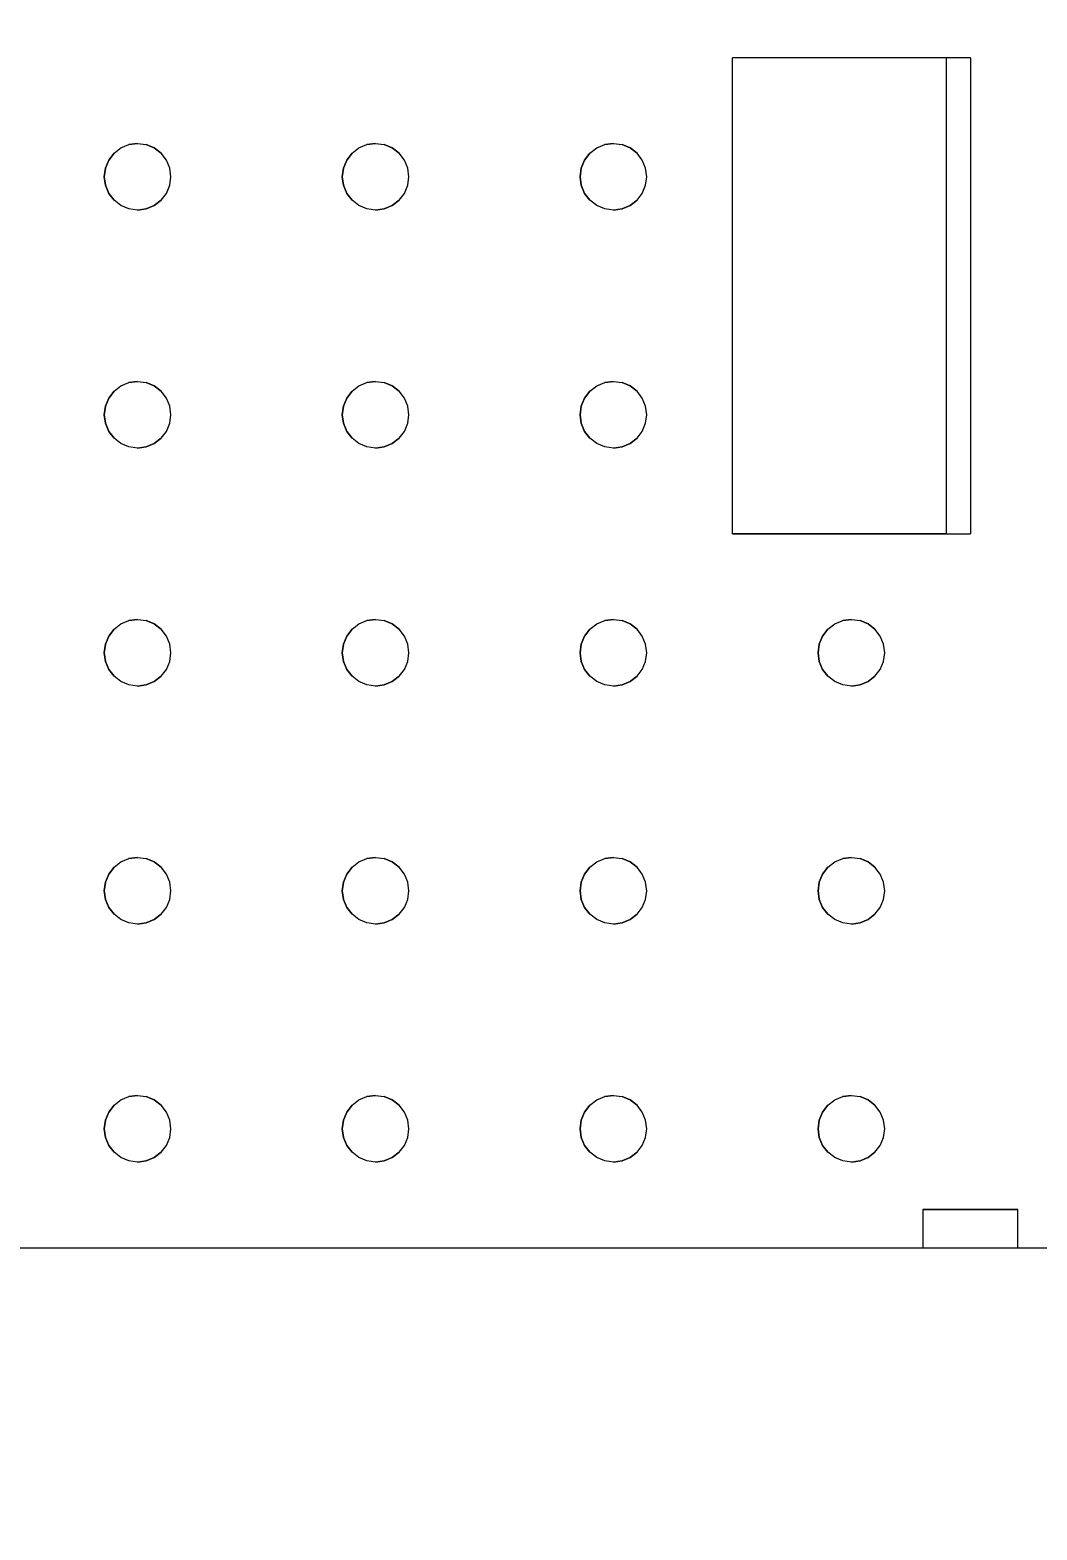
# Model space of a CAD drawing. Header units: inches. Extents: x -827 to 154, y -802 to 207.
# Drawn here: x 91.46 to 108.13, y -133.17 to -108.36 of the extents above; entities that cross this region are included whole.
import ezdxf

# ---------------------------------------------------------------- set-up
doc = ezdxf.new("R2010")
doc.units = ezdxf.units.IN
doc.header["$MEASUREMENT"] = 0
for name, color, linetype, lineweight in [('A-ANNO-DIMS', 211, 'Continuous', 9), ('A-ANNO-DIMS-48', 211, 'Continuous', 9), ('Layer0', 7, 'Continuous', 9), ('welding_bench_skp', 8, 'Continuous', 9)]:
    doc.layers.add(name, color=color, linetype=linetype, lineweight=lineweight)
doc.styles.add('Arial', font='arial.ttf', dxfattribs={"height": 4.5})
doc.dimstyles.new('Linear_-_3_32__Arial', dxfattribs={"dimscale": 12, "dimtxt": 4.591167, "dimasz": 0.5, "dimexe": 0.375, "dimexo": 0.25, "dimgap": 0.25, "dimtad": 1, "dimdec": 5, "dimrnd": 0.03125, "dimzin": 1, "dimdsep": 46, "dimlunit": 4, "dimtxsty": 'Arial', "dimblk1": 'OBLIQUE', "dimblk2": 'OBLIQUE', "dimsah": 1, "dimcen": 0.09, "dimdle": 0.375, "dimazin": 0, "dimtfac": 1, "dimtdec": 4, "dimtix": 1, "dimtmove": 0, "dimatfit": 3, "dimfxl": 1, "dimtvp": 1, "dimtfill": 1, "dimfrac": 2, "dimtolj": 1, "dimtzin": 0, "dimarcsym": 2})

# ---------------------------------------------------------------- blocks, each defined once
blk = doc.blocks.new('welding_bench_skp_9-403464-Level 1')
at = {"layer": 'Layer0'}
for p, q in [((0, 0.394), (0, 3.937)), ((0, 3.937), (7.874, 3.937)), ((0, 3.937), (0, 0.394)), ((0, 3.937), (7.874, 3.937)), ((7.874, 0.394), (7.874, 3.937)), ((7.874, 0.394), (7.874, 3.937)), ((0, 0.394), (0, 0)), ((0, 0.394), (0, 0)), ((0, 0.394), (7.874, 0.394)), ((0, 0.394), (7.874, 0.394)), ((7.874, 0), (7.874, 0.394)), ((7.874, 0), (7.874, 0.394)), ((7.874, 0), (0, 0)), ((7.874, 0), (0, 0))]:
    blk.add_line(p, q, dxfattribs=at)
blk = doc.blocks.new('welding_bench_skp_5-403460-Level 1')
at = {"layer": 'Layer0'}
for p, q in [((0, 28.74), (0, 4.724)), ((0, 28.74), (0, 4.724)), ((1.693, 18.194), (1.579, 18.106)), ((1.579, 18.106), (1.693, 18.194)), ((1.826, 18.249), (1.693, 18.194)), ((1.693, 18.194), (1.826, 18.249)), ((1.969, 18.268), (1.826, 18.249)), ((1.826, 18.249), (1.969, 18.268)), ((2.111, 18.249), (1.969, 18.268)), ((1.969, 18.268), (2.111, 18.249)), ((2.244, 18.194), (2.111, 18.249)), ((2.111, 18.249), (2.244, 18.194)), ((2.358, 18.106), (2.244, 18.194)), ((2.244, 18.194), (2.358, 18.106)), ((5.63, 18.194), (5.516, 18.106)), ((5.516, 18.106), (5.63, 18.194)), ((5.763, 18.249), (5.63, 18.194)), ((5.63, 18.194), (5.763, 18.249)), ((5.906, 18.268), (5.763, 18.249)), ((5.763, 18.249), (5.906, 18.268)), ((6.048, 18.249), (5.906, 18.268)), ((5.906, 18.268), (6.048, 18.249)), ((6.181, 18.194), (6.048, 18.249)), ((6.048, 18.249), (6.181, 18.194)), ((6.295, 18.106), (6.181, 18.194)), ((6.181, 18.194), (6.295, 18.106)), ((9.567, 18.194), (9.453, 18.106)), ((9.453, 18.106), (9.567, 18.194)), ((9.7, 18.249), (9.567, 18.194)), ((9.567, 18.194), (9.7, 18.249)), ((9.843, 18.268), (9.7, 18.249)), ((9.7, 18.249), (9.843, 18.268)), ((9.985, 18.249), (9.843, 18.268)), ((9.843, 18.268), (9.985, 18.249)), ((10.118, 18.194), (9.985, 18.249)), ((9.985, 18.249), (10.118, 18.194)), ((10.232, 18.106), (10.118, 18.194)), ((10.118, 18.194), (10.232, 18.106)), ((13.504, 18.194), (13.39, 18.106)), ((13.39, 18.106), (13.504, 18.194)), ((13.637, 18.249), (13.504, 18.194)), ((13.504, 18.194), (13.637, 18.249)), ((13.78, 18.268), (13.637, 18.249)), ((13.637, 18.249), (13.78, 18.268)), ((13.922, 18.249), (13.78, 18.268)), ((13.78, 18.268), (13.922, 18.249)), ((14.055, 18.194), (13.922, 18.249)), ((13.922, 18.249), (14.055, 18.194)), ((14.169, 18.106), (14.055, 18.194)), ((14.055, 18.194), (14.169, 18.106)), ((17.441, 18.194), (17.327, 18.106)), ((17.327, 18.106), (17.441, 18.194)), ((17.574, 18.249), (17.441, 18.194)), ((17.441, 18.194), (17.574, 18.249)), ((17.717, 18.268), (17.574, 18.249)), ((17.574, 18.249), (17.717, 18.268)), ((17.859, 18.249), (17.717, 18.268)), ((17.717, 18.268), (17.859, 18.249)), ((17.992, 18.194), (17.859, 18.249)), ((17.859, 18.249), (17.992, 18.194)), ((18.106, 18.106), (17.992, 18.194)), ((17.992, 18.194), (18.106, 18.106)), ((1.436, 17.859), (1.491, 17.992)), ((1.436, 17.859), (1.491, 17.992)), ((1.491, 17.992), (1.579, 18.106)), ((1.491, 17.992), (1.579, 18.106)), ((2.358, 18.106), (2.446, 17.992)), ((2.358, 18.106), (2.446, 17.992)), ((2.446, 17.992), (2.501, 17.859)), ((2.446, 17.992), (2.501, 17.859)), ((5.373, 17.859), (5.428, 17.992)), ((5.373, 17.859), (5.428, 17.992)), ((5.428, 17.992), (5.516, 18.106)), ((5.428, 17.992), (5.516, 18.106)), ((6.295, 18.106), (6.383, 17.992)), ((6.295, 18.106), (6.383, 17.992)), ((6.383, 17.992), (6.438, 17.859)), ((6.383, 17.992), (6.438, 17.859)), ((9.31, 17.859), (9.365, 17.992)), ((9.31, 17.859), (9.365, 17.992)), ((9.365, 17.992), (9.453, 18.106)), ((9.365, 17.992), (9.453, 18.106)), ((10.232, 18.106), (10.32, 17.992)), ((10.232, 18.106), (10.32, 17.992)), ((10.32, 17.992), (10.375, 17.859)), ((10.32, 17.992), (10.375, 17.859)), ((13.247, 17.859), (13.302, 17.992)), ((13.247, 17.859), (13.302, 17.992)), ((13.302, 17.992), (13.39, 18.106)), ((13.302, 17.992), (13.39, 18.106)), ((14.169, 18.106), (14.257, 17.992)), ((14.169, 18.106), (14.257, 17.992)), ((14.257, 17.992), (14.312, 17.859)), ((14.257, 17.992), (14.312, 17.859)), ((17.184, 17.859), (17.239, 17.992)), ((17.184, 17.859), (17.239, 17.992)), ((17.239, 17.992), (17.327, 18.106)), ((17.239, 17.992), (17.327, 18.106)), ((18.106, 18.106), (18.194, 17.992)), ((18.106, 18.106), (18.194, 17.992)), ((18.194, 17.992), (18.249, 17.859)), ((18.194, 17.992), (18.249, 17.859)), ((1.417, 17.717), (1.436, 17.859)), ((1.417, 17.717), (1.436, 17.859)), ((1.436, 17.574), (1.417, 17.717)), ((1.417, 17.717), (1.436, 17.574)), ((2.501, 17.859), (2.52, 17.717)), ((2.52, 17.717), (2.501, 17.859)), ((2.52, 17.717), (2.501, 17.574)), ((2.52, 17.717), (2.501, 17.574)), ((5.354, 17.717), (5.373, 17.859)), ((5.354, 17.717), (5.373, 17.859)), ((5.373, 17.574), (5.354, 17.717)), ((5.354, 17.717), (5.373, 17.574)), ((6.438, 17.859), (6.457, 17.717)), ((6.457, 17.717), (6.438, 17.859)), ((6.457, 17.717), (6.438, 17.574)), ((6.457, 17.717), (6.438, 17.574)), ((9.291, 17.717), (9.31, 17.859)), ((9.291, 17.717), (9.31, 17.859)), ((9.31, 17.574), (9.291, 17.717)), ((9.291, 17.717), (9.31, 17.574)), ((10.375, 17.859), (10.394, 17.717)), ((10.394, 17.717), (10.375, 17.859)), ((10.394, 17.717), (10.375, 17.574)), ((10.394, 17.717), (10.375, 17.574)), ((13.228, 17.717), (13.247, 17.859)), ((13.228, 17.717), (13.247, 17.859)), ((13.247, 17.574), (13.228, 17.717)), ((13.228, 17.717), (13.247, 17.574)), ((14.312, 17.859), (14.331, 17.717)), ((14.331, 17.717), (14.312, 17.859)), ((14.331, 17.717), (14.312, 17.574)), ((14.331, 17.717), (14.312, 17.574)), ((17.165, 17.717), (17.184, 17.859)), ((17.165, 17.717), (17.184, 17.859)), ((17.184, 17.574), (17.165, 17.717)), ((17.165, 17.717), (17.184, 17.574)), ((18.249, 17.859), (18.268, 17.717)), ((18.268, 17.717), (18.249, 17.859)), ((18.268, 17.717), (18.249, 17.574)), ((18.268, 17.717), (18.249, 17.574)), ((1.491, 17.441), (1.436, 17.574)), ((1.436, 17.574), (1.491, 17.441)), ((1.579, 17.327), (1.491, 17.441)), ((1.491, 17.441), (1.579, 17.327)), ((2.446, 17.441), (2.358, 17.327)), ((2.358, 17.327), (2.446, 17.441)), ((2.501, 17.574), (2.446, 17.441)), ((2.446, 17.441), (2.501, 17.574)), ((5.428, 17.441), (5.373, 17.574)), ((5.373, 17.574), (5.428, 17.441)), ((5.516, 17.327), (5.428, 17.441)), ((5.428, 17.441), (5.516, 17.327)), ((6.383, 17.441), (6.295, 17.327)), ((6.295, 17.327), (6.383, 17.441)), ((6.438, 17.574), (6.383, 17.441)), ((6.383, 17.441), (6.438, 17.574)), ((9.365, 17.441), (9.31, 17.574)), ((9.31, 17.574), (9.365, 17.441)), ((9.453, 17.327), (9.365, 17.441)), ((9.365, 17.441), (9.453, 17.327)), ((10.32, 17.441), (10.232, 17.327)), ((10.232, 17.327), (10.32, 17.441)), ((10.375, 17.574), (10.32, 17.441)), ((10.32, 17.441), (10.375, 17.574)), ((13.302, 17.441), (13.247, 17.574)), ((13.247, 17.574), (13.302, 17.441)), ((13.39, 17.327), (13.302, 17.441)), ((13.302, 17.441), (13.39, 17.327)), ((14.257, 17.441), (14.169, 17.327)), ((14.169, 17.327), (14.257, 17.441)), ((14.312, 17.574), (14.257, 17.441)), ((14.257, 17.441), (14.312, 17.574)), ((17.239, 17.441), (17.184, 17.574)), ((17.184, 17.574), (17.239, 17.441)), ((17.327, 17.327), (17.239, 17.441)), ((17.239, 17.441), (17.327, 17.327)), ((18.194, 17.441), (18.106, 17.327)), ((18.106, 17.327), (18.194, 17.441)), ((18.249, 17.574), (18.194, 17.441)), ((18.194, 17.441), (18.249, 17.574)), ((1.579, 17.327), (1.693, 17.239)), ((1.579, 17.327), (1.693, 17.239)), ((1.693, 17.239), (1.826, 17.184)), ((1.693, 17.239), (1.826, 17.184)), ((1.826, 17.184), (1.969, 17.165)), ((1.826, 17.184), (1.969, 17.165)), ((1.969, 17.165), (2.111, 17.184)), ((1.969, 17.165), (2.111, 17.184)), ((2.111, 17.184), (2.244, 17.239)), ((2.111, 17.184), (2.244, 17.239)), ((2.244, 17.239), (2.358, 17.327)), ((2.244, 17.239), (2.358, 17.327)), ((5.516, 17.327), (5.63, 17.239)), ((5.516, 17.327), (5.63, 17.239)), ((5.63, 17.239), (5.763, 17.184)), ((5.63, 17.239), (5.763, 17.184)), ((5.763, 17.184), (5.906, 17.165)), ((5.763, 17.184), (5.906, 17.165)), ((5.906, 17.165), (6.048, 17.184)), ((5.906, 17.165), (6.048, 17.184)), ((6.048, 17.184), (6.181, 17.239)), ((6.048, 17.184), (6.181, 17.239)), ((6.181, 17.239), (6.295, 17.327)), ((6.181, 17.239), (6.295, 17.327)), ((9.453, 17.327), (9.567, 17.239)), ((9.453, 17.327), (9.567, 17.239)), ((9.567, 17.239), (9.7, 17.184)), ((9.567, 17.239), (9.7, 17.184)), ((9.7, 17.184), (9.843, 17.165)), ((9.7, 17.184), (9.843, 17.165)), ((9.843, 17.165), (9.985, 17.184)), ((9.843, 17.165), (9.985, 17.184)), ((9.985, 17.184), (10.118, 17.239)), ((9.985, 17.184), (10.118, 17.239)), ((10.118, 17.239), (10.232, 17.327)), ((10.118, 17.239), (10.232, 17.327)), ((13.39, 17.327), (13.504, 17.239)), ((13.39, 17.327), (13.504, 17.239)), ((13.504, 17.239), (13.637, 17.184)), ((13.504, 17.239), (13.637, 17.184)), ((13.637, 17.184), (13.78, 17.165)), ((13.637, 17.184), (13.78, 17.165)), ((13.78, 17.165), (13.922, 17.184)), ((13.78, 17.165), (13.922, 17.184)), ((13.922, 17.184), (14.055, 17.239)), ((13.922, 17.184), (14.055, 17.239)), ((14.055, 17.239), (14.169, 17.327)), ((14.055, 17.239), (14.169, 17.327)), ((17.327, 17.327), (17.441, 17.239)), ((17.327, 17.327), (17.441, 17.239)), ((17.441, 17.239), (17.574, 17.184)), ((17.441, 17.239), (17.574, 17.184)), ((17.574, 17.184), (17.717, 17.165)), ((17.574, 17.184), (17.717, 17.165)), ((17.717, 17.165), (17.859, 17.184)), ((17.717, 17.165), (17.859, 17.184)), ((17.859, 17.184), (17.992, 17.239)), ((17.859, 17.184), (17.992, 17.239)), ((17.992, 17.239), (18.106, 17.327)), ((17.992, 17.239), (18.106, 17.327)), ((1.491, 14.055), (1.579, 14.169)), ((1.491, 14.055), (1.579, 14.169)), ((1.693, 14.257), (1.579, 14.169)), ((1.579, 14.169), (1.693, 14.257)), ((1.826, 14.312), (1.693, 14.257)), ((1.693, 14.257), (1.826, 14.312)), ((1.969, 14.331), (1.826, 14.312)), ((1.826, 14.312), (1.969, 14.331)), ((2.111, 14.312), (1.969, 14.331)), ((1.969, 14.331), (2.111, 14.312)), ((2.244, 14.257), (2.111, 14.312)), ((2.111, 14.312), (2.244, 14.257)), ((2.358, 14.169), (2.244, 14.257)), ((2.244, 14.257), (2.358, 14.169)), ((2.358, 14.169), (2.446, 14.055)), ((2.358, 14.169), (2.446, 14.055)), ((5.428, 14.055), (5.516, 14.169)), ((5.428, 14.055), (5.516, 14.169)), ((5.63, 14.257), (5.516, 14.169)), ((5.516, 14.169), (5.63, 14.257)), ((5.763, 14.312), (5.63, 14.257)), ((5.63, 14.257), (5.763, 14.312)), ((5.906, 14.331), (5.763, 14.312)), ((5.763, 14.312), (5.906, 14.331)), ((6.048, 14.312), (5.906, 14.331)), ((5.906, 14.331), (6.048, 14.312)), ((6.181, 14.257), (6.048, 14.312)), ((6.048, 14.312), (6.181, 14.257)), ((6.295, 14.169), (6.181, 14.257)), ((6.181, 14.257), (6.295, 14.169)), ((6.295, 14.169), (6.383, 14.055)), ((6.295, 14.169), (6.383, 14.055)), ((9.365, 14.055), (9.453, 14.169)), ((9.365, 14.055), (9.453, 14.169)), ((9.567, 14.257), (9.453, 14.169)), ((9.453, 14.169), (9.567, 14.257)), ((9.7, 14.312), (9.567, 14.257)), ((9.567, 14.257), (9.7, 14.312)), ((9.843, 14.331), (9.7, 14.312)), ((9.7, 14.312), (9.843, 14.331)), ((9.985, 14.312), (9.843, 14.331)), ((9.843, 14.331), (9.985, 14.312)), ((10.118, 14.257), (9.985, 14.312)), ((9.985, 14.312), (10.118, 14.257)), ((10.232, 14.169), (10.118, 14.257)), ((10.118, 14.257), (10.232, 14.169)), ((10.232, 14.169), (10.32, 14.055)), ((10.232, 14.169), (10.32, 14.055)), ((13.302, 14.055), (13.39, 14.169)), ((13.302, 14.055), (13.39, 14.169)), ((13.504, 14.257), (13.39, 14.169)), ((13.39, 14.169), (13.504, 14.257)), ((13.637, 14.312), (13.504, 14.257)), ((13.504, 14.257), (13.637, 14.312)), ((13.78, 14.331), (13.637, 14.312)), ((13.637, 14.312), (13.78, 14.331)), ((13.922, 14.312), (13.78, 14.331)), ((13.78, 14.331), (13.922, 14.312)), ((14.055, 14.257), (13.922, 14.312)), ((13.922, 14.312), (14.055, 14.257)), ((14.169, 14.169), (14.055, 14.257)), ((14.055, 14.257), (14.169, 14.169)), ((14.169, 14.169), (14.257, 14.055)), ((14.169, 14.169), (14.257, 14.055)), ((17.239, 14.055), (17.327, 14.169)), ((17.239, 14.055), (17.327, 14.169)), ((17.441, 14.257), (17.327, 14.169)), ((17.327, 14.169), (17.441, 14.257)), ((17.574, 14.312), (17.441, 14.257)), ((17.441, 14.257), (17.574, 14.312)), ((17.717, 14.331), (17.574, 14.312)), ((17.574, 14.312), (17.717, 14.331)), ((17.859, 14.312), (17.717, 14.331)), ((17.717, 14.331), (17.859, 14.312)), ((17.992, 14.257), (17.859, 14.312)), ((17.859, 14.312), (17.992, 14.257)), ((18.106, 14.169), (17.992, 14.257)), ((17.992, 14.257), (18.106, 14.169)), ((18.106, 14.169), (18.194, 14.055)), ((18.106, 14.169), (18.194, 14.055)), ((1.417, 13.78), (1.436, 13.922)), ((1.417, 13.78), (1.436, 13.922)), ((1.436, 13.922), (1.491, 14.055)), ((1.436, 13.922), (1.491, 14.055)), ((2.446, 14.055), (2.501, 13.922)), ((2.446, 14.055), (2.501, 13.922)), ((2.501, 13.922), (2.52, 13.78)), ((2.52, 13.78), (2.501, 13.922)), ((5.354, 13.78), (5.373, 13.922)), ((5.354, 13.78), (5.373, 13.922)), ((5.373, 13.922), (5.428, 14.055)), ((5.373, 13.922), (5.428, 14.055)), ((6.383, 14.055), (6.438, 13.922)), ((6.383, 14.055), (6.438, 13.922)), ((6.438, 13.922), (6.457, 13.78)), ((6.457, 13.78), (6.438, 13.922)), ((9.291, 13.78), (9.31, 13.922)), ((9.291, 13.78), (9.31, 13.922)), ((9.31, 13.922), (9.365, 14.055)), ((9.31, 13.922), (9.365, 14.055)), ((10.32, 14.055), (10.375, 13.922)), ((10.32, 14.055), (10.375, 13.922)), ((10.375, 13.922), (10.394, 13.78)), ((10.394, 13.78), (10.375, 13.922)), ((13.228, 13.78), (13.247, 13.922)), ((13.228, 13.78), (13.247, 13.922)), ((13.247, 13.922), (13.302, 14.055)), ((13.247, 13.922), (13.302, 14.055)), ((14.257, 14.055), (14.312, 13.922)), ((14.257, 14.055), (14.312, 13.922)), ((14.312, 13.922), (14.331, 13.78)), ((14.331, 13.78), (14.312, 13.922)), ((17.165, 13.78), (17.184, 13.922)), ((17.165, 13.78), (17.184, 13.922)), ((17.184, 13.922), (17.239, 14.055)), ((17.184, 13.922), (17.239, 14.055)), ((18.194, 14.055), (18.249, 13.922)), ((18.194, 14.055), (18.249, 13.922)), ((18.249, 13.922), (18.268, 13.78)), ((18.268, 13.78), (18.249, 13.922)), ((1.436, 13.637), (1.417, 13.78)), ((1.417, 13.78), (1.436, 13.637)), ((2.52, 13.78), (2.501, 13.637)), ((2.52, 13.78), (2.501, 13.637)), ((5.373, 13.637), (5.354, 13.78)), ((5.354, 13.78), (5.373, 13.637)), ((6.457, 13.78), (6.438, 13.637)), ((6.457, 13.78), (6.438, 13.637)), ((9.31, 13.637), (9.291, 13.78)), ((9.291, 13.78), (9.31, 13.637)), ((10.394, 13.78), (10.375, 13.637)), ((10.394, 13.78), (10.375, 13.637)), ((13.247, 13.637), (13.228, 13.78)), ((13.228, 13.78), (13.247, 13.637)), ((14.331, 13.78), (14.312, 13.637)), ((14.331, 13.78), (14.312, 13.637)), ((17.184, 13.637), (17.165, 13.78)), ((17.165, 13.78), (17.184, 13.637)), ((18.268, 13.78), (18.249, 13.637)), ((18.268, 13.78), (18.249, 13.637)), ((1.491, 13.504), (1.436, 13.637)), ((1.436, 13.637), (1.491, 13.504)), ((1.579, 13.39), (1.491, 13.504)), ((1.491, 13.504), (1.579, 13.39)), ((2.446, 13.504), (2.358, 13.39)), ((2.358, 13.39), (2.446, 13.504)), ((2.501, 13.637), (2.446, 13.504)), ((2.446, 13.504), (2.501, 13.637)), ((5.428, 13.504), (5.373, 13.637)), ((5.373, 13.637), (5.428, 13.504)), ((5.516, 13.39), (5.428, 13.504)), ((5.428, 13.504), (5.516, 13.39)), ((6.383, 13.504), (6.295, 13.39)), ((6.295, 13.39), (6.383, 13.504)), ((6.438, 13.637), (6.383, 13.504)), ((6.383, 13.504), (6.438, 13.637)), ((9.365, 13.504), (9.31, 13.637)), ((9.31, 13.637), (9.365, 13.504)), ((9.453, 13.39), (9.365, 13.504)), ((9.365, 13.504), (9.453, 13.39)), ((10.32, 13.504), (10.232, 13.39)), ((10.232, 13.39), (10.32, 13.504)), ((10.375, 13.637), (10.32, 13.504)), ((10.32, 13.504), (10.375, 13.637)), ((13.302, 13.504), (13.247, 13.637)), ((13.247, 13.637), (13.302, 13.504)), ((13.39, 13.39), (13.302, 13.504)), ((13.302, 13.504), (13.39, 13.39)), ((14.257, 13.504), (14.169, 13.39)), ((14.169, 13.39), (14.257, 13.504)), ((14.312, 13.637), (14.257, 13.504)), ((14.257, 13.504), (14.312, 13.637)), ((17.239, 13.504), (17.184, 13.637)), ((17.184, 13.637), (17.239, 13.504)), ((17.327, 13.39), (17.239, 13.504)), ((17.239, 13.504), (17.327, 13.39)), ((18.194, 13.504), (18.106, 13.39)), ((18.106, 13.39), (18.194, 13.504)), ((18.249, 13.637), (18.194, 13.504)), ((18.194, 13.504), (18.249, 13.637)), ((1.579, 13.39), (1.693, 13.302)), ((1.579, 13.39), (1.693, 13.302)), ((1.693, 13.302), (1.826, 13.247)), ((1.693, 13.302), (1.826, 13.247)), ((1.826, 13.247), (1.969, 13.228)), ((1.826, 13.247), (1.969, 13.228)), ((1.969, 13.228), (2.111, 13.247)), ((1.969, 13.228), (2.111, 13.247)), ((2.111, 13.247), (2.244, 13.302)), ((2.111, 13.247), (2.244, 13.302)), ((2.244, 13.302), (2.358, 13.39)), ((2.244, 13.302), (2.358, 13.39)), ((5.516, 13.39), (5.63, 13.302)), ((5.516, 13.39), (5.63, 13.302)), ((5.63, 13.302), (5.763, 13.247)), ((5.63, 13.302), (5.763, 13.247)), ((5.763, 13.247), (5.906, 13.228)), ((5.763, 13.247), (5.906, 13.228)), ((5.906, 13.228), (6.048, 13.247)), ((5.906, 13.228), (6.048, 13.247)), ((6.048, 13.247), (6.181, 13.302)), ((6.048, 13.247), (6.181, 13.302)), ((6.181, 13.302), (6.295, 13.39)), ((6.181, 13.302), (6.295, 13.39)), ((9.453, 13.39), (9.567, 13.302)), ((9.453, 13.39), (9.567, 13.302)), ((9.567, 13.302), (9.7, 13.247)), ((9.567, 13.302), (9.7, 13.247)), ((9.7, 13.247), (9.843, 13.228)), ((9.7, 13.247), (9.843, 13.228)), ((9.843, 13.228), (9.985, 13.247)), ((9.843, 13.228), (9.985, 13.247)), ((9.985, 13.247), (10.118, 13.302)), ((9.985, 13.247), (10.118, 13.302)), ((10.118, 13.302), (10.232, 13.39)), ((10.118, 13.302), (10.232, 13.39)), ((13.39, 13.39), (13.504, 13.302)), ((13.39, 13.39), (13.504, 13.302)), ((13.504, 13.302), (13.637, 13.247)), ((13.504, 13.302), (13.637, 13.247)), ((13.637, 13.247), (13.78, 13.228)), ((13.637, 13.247), (13.78, 13.228)), ((13.78, 13.228), (13.922, 13.247)), ((13.78, 13.228), (13.922, 13.247)), ((13.922, 13.247), (14.055, 13.302)), ((13.922, 13.247), (14.055, 13.302)), ((14.055, 13.302), (14.169, 13.39)), ((14.055, 13.302), (14.169, 13.39)), ((17.327, 13.39), (17.441, 13.302)), ((17.327, 13.39), (17.441, 13.302)), ((17.441, 13.302), (17.574, 13.247)), ((17.441, 13.302), (17.574, 13.247)), ((17.574, 13.247), (17.717, 13.228)), ((17.574, 13.247), (17.717, 13.228)), ((17.717, 13.228), (17.859, 13.247)), ((17.717, 13.228), (17.859, 13.247)), ((17.859, 13.247), (17.992, 13.302)), ((17.859, 13.247), (17.992, 13.302)), ((17.992, 13.302), (18.106, 13.39)), ((17.992, 13.302), (18.106, 13.39)), ((1.491, 10.118), (1.579, 10.232)), ((1.491, 10.118), (1.579, 10.232)), ((1.693, 10.32), (1.579, 10.232)), ((1.579, 10.232), (1.693, 10.32)), ((1.826, 10.375), (1.693, 10.32)), ((1.693, 10.32), (1.826, 10.375)), ((1.969, 10.394), (1.826, 10.375)), ((1.826, 10.375), (1.969, 10.394)), ((2.111, 10.375), (1.969, 10.394)), ((1.969, 10.394), (2.111, 10.375)), ((2.244, 10.32), (2.111, 10.375)), ((2.111, 10.375), (2.244, 10.32)), ((2.358, 10.232), (2.244, 10.32)), ((2.244, 10.32), (2.358, 10.232)), ((2.358, 10.232), (2.446, 10.118)), ((2.358, 10.232), (2.446, 10.118)), ((5.428, 10.118), (5.516, 10.232)), ((5.428, 10.118), (5.516, 10.232)), ((5.63, 10.32), (5.516, 10.232)), ((5.516, 10.232), (5.63, 10.32)), ((5.763, 10.375), (5.63, 10.32)), ((5.63, 10.32), (5.763, 10.375)), ((5.906, 10.394), (5.763, 10.375)), ((5.763, 10.375), (5.906, 10.394)), ((6.048, 10.375), (5.906, 10.394)), ((5.906, 10.394), (6.048, 10.375)), ((6.181, 10.32), (6.048, 10.375)), ((6.048, 10.375), (6.181, 10.32)), ((6.295, 10.232), (6.181, 10.32)), ((6.181, 10.32), (6.295, 10.232)), ((6.295, 10.232), (6.383, 10.118)), ((6.295, 10.232), (6.383, 10.118)), ((9.365, 10.118), (9.453, 10.232)), ((9.365, 10.118), (9.453, 10.232)), ((9.567, 10.32), (9.453, 10.232)), ((9.453, 10.232), (9.567, 10.32)), ((9.7, 10.375), (9.567, 10.32)), ((9.567, 10.32), (9.7, 10.375)), ((9.843, 10.394), (9.7, 10.375)), ((9.7, 10.375), (9.843, 10.394)), ((9.985, 10.375), (9.843, 10.394)), ((9.843, 10.394), (9.985, 10.375)), ((10.118, 10.32), (9.985, 10.375)), ((9.985, 10.375), (10.118, 10.32)), ((10.232, 10.232), (10.118, 10.32)), ((10.118, 10.32), (10.232, 10.232)), ((10.232, 10.232), (10.32, 10.118)), ((10.232, 10.232), (10.32, 10.118)), ((13.302, 10.118), (13.39, 10.232)), ((13.302, 10.118), (13.39, 10.232)), ((13.504, 10.32), (13.39, 10.232)), ((13.39, 10.232), (13.504, 10.32)), ((13.637, 10.375), (13.504, 10.32)), ((13.504, 10.32), (13.637, 10.375)), ((13.78, 10.394), (13.637, 10.375)), ((13.637, 10.375), (13.78, 10.394)), ((13.922, 10.375), (13.78, 10.394)), ((13.78, 10.394), (13.922, 10.375)), ((14.055, 10.32), (13.922, 10.375)), ((13.922, 10.375), (14.055, 10.32)), ((14.169, 10.232), (14.055, 10.32)), ((14.055, 10.32), (14.169, 10.232)), ((14.169, 10.232), (14.257, 10.118)), ((14.169, 10.232), (14.257, 10.118)), ((17.239, 10.118), (17.327, 10.232)), ((17.239, 10.118), (17.327, 10.232)), ((17.441, 10.32), (17.327, 10.232)), ((17.327, 10.232), (17.441, 10.32)), ((17.574, 10.375), (17.441, 10.32)), ((17.441, 10.32), (17.574, 10.375)), ((17.717, 10.394), (17.574, 10.375)), ((17.574, 10.375), (17.717, 10.394)), ((17.859, 10.375), (17.717, 10.394)), ((17.717, 10.394), (17.859, 10.375)), ((17.992, 10.32), (17.859, 10.375)), ((17.859, 10.375), (17.992, 10.32)), ((18.106, 10.232), (17.992, 10.32)), ((17.992, 10.32), (18.106, 10.232)), ((18.106, 10.232), (18.194, 10.118)), ((18.106, 10.232), (18.194, 10.118)), ((1.417, 9.843), (1.436, 9.985)), ((1.417, 9.843), (1.436, 9.985)), ((1.436, 9.985), (1.491, 10.118)), ((1.436, 9.985), (1.491, 10.118)), ((2.446, 10.118), (2.501, 9.985)), ((2.446, 10.118), (2.501, 9.985)), ((2.501, 9.985), (2.52, 9.843)), ((2.52, 9.843), (2.501, 9.985)), ((5.354, 9.843), (5.373, 9.985)), ((5.354, 9.843), (5.373, 9.985)), ((5.373, 9.985), (5.428, 10.118)), ((5.373, 9.985), (5.428, 10.118)), ((6.383, 10.118), (6.438, 9.985)), ((6.383, 10.118), (6.438, 9.985)), ((6.438, 9.985), (6.457, 9.843)), ((6.457, 9.843), (6.438, 9.985)), ((9.291, 9.843), (9.31, 9.985)), ((9.291, 9.843), (9.31, 9.985)), ((9.31, 9.985), (9.365, 10.118)), ((9.31, 9.985), (9.365, 10.118)), ((10.32, 10.118), (10.375, 9.985)), ((10.32, 10.118), (10.375, 9.985)), ((10.375, 9.985), (10.394, 9.843)), ((10.394, 9.843), (10.375, 9.985)), ((13.228, 9.843), (13.247, 9.985)), ((13.228, 9.843), (13.247, 9.985)), ((13.247, 9.985), (13.302, 10.118)), ((13.247, 9.985), (13.302, 10.118)), ((14.257, 10.118), (14.312, 9.985)), ((14.257, 10.118), (14.312, 9.985)), ((14.312, 9.985), (14.331, 9.843)), ((14.331, 9.843), (14.312, 9.985)), ((17.165, 9.843), (17.184, 9.985)), ((17.165, 9.843), (17.184, 9.985)), ((17.184, 9.985), (17.239, 10.118)), ((17.184, 9.985), (17.239, 10.118)), ((18.194, 10.118), (18.249, 9.985)), ((18.194, 10.118), (18.249, 9.985)), ((18.249, 9.985), (18.268, 9.843)), ((18.268, 9.843), (18.249, 9.985)), ((1.436, 9.7), (1.417, 9.843)), ((1.417, 9.843), (1.436, 9.7)), ((1.491, 9.567), (1.436, 9.7)), ((1.436, 9.7), (1.491, 9.567)), ((2.501, 9.7), (2.446, 9.567)), ((2.446, 9.567), (2.501, 9.7)), ((2.52, 9.843), (2.501, 9.7)), ((2.52, 9.843), (2.501, 9.7)), ((5.373, 9.7), (5.354, 9.843)), ((5.354, 9.843), (5.373, 9.7)), ((5.428, 9.567), (5.373, 9.7)), ((5.373, 9.7), (5.428, 9.567)), ((6.438, 9.7), (6.383, 9.567)), ((6.383, 9.567), (6.438, 9.7)), ((6.457, 9.843), (6.438, 9.7)), ((6.457, 9.843), (6.438, 9.7)), ((9.31, 9.7), (9.291, 9.843)), ((9.291, 9.843), (9.31, 9.7)), ((9.365, 9.567), (9.31, 9.7)), ((9.31, 9.7), (9.365, 9.567)), ((10.375, 9.7), (10.32, 9.567)), ((10.32, 9.567), (10.375, 9.7)), ((10.394, 9.843), (10.375, 9.7)), ((10.394, 9.843), (10.375, 9.7)), ((13.247, 9.7), (13.228, 9.843)), ((13.228, 9.843), (13.247, 9.7)), ((13.302, 9.567), (13.247, 9.7)), ((13.247, 9.7), (13.302, 9.567)), ((14.312, 9.7), (14.257, 9.567)), ((14.257, 9.567), (14.312, 9.7)), ((14.331, 9.843), (14.312, 9.7)), ((14.331, 9.843), (14.312, 9.7)), ((17.184, 9.7), (17.165, 9.843)), ((17.165, 9.843), (17.184, 9.7)), ((17.239, 9.567), (17.184, 9.7)), ((17.184, 9.7), (17.239, 9.567)), ((18.249, 9.7), (18.194, 9.567)), ((18.194, 9.567), (18.249, 9.7)), ((18.268, 9.843), (18.249, 9.7)), ((18.268, 9.843), (18.249, 9.7)), ((1.579, 9.453), (1.491, 9.567)), ((1.491, 9.567), (1.579, 9.453)), ((1.579, 9.453), (1.693, 9.365)), ((1.579, 9.453), (1.693, 9.365)), ((2.244, 9.365), (2.358, 9.453)), ((2.244, 9.365), (2.358, 9.453)), ((2.446, 9.567), (2.358, 9.453)), ((2.358, 9.453), (2.446, 9.567)), ((5.516, 9.453), (5.428, 9.567)), ((5.428, 9.567), (5.516, 9.453)), ((5.516, 9.453), (5.63, 9.365)), ((5.516, 9.453), (5.63, 9.365)), ((6.181, 9.365), (6.295, 9.453)), ((6.181, 9.365), (6.295, 9.453)), ((6.383, 9.567), (6.295, 9.453)), ((6.295, 9.453), (6.383, 9.567)), ((9.453, 9.453), (9.365, 9.567)), ((9.365, 9.567), (9.453, 9.453)), ((9.453, 9.453), (9.567, 9.365)), ((9.453, 9.453), (9.567, 9.365)), ((10.118, 9.365), (10.232, 9.453)), ((10.118, 9.365), (10.232, 9.453)), ((10.32, 9.567), (10.232, 9.453)), ((10.232, 9.453), (10.32, 9.567)), ((13.39, 9.453), (13.302, 9.567)), ((13.302, 9.567), (13.39, 9.453)), ((13.39, 9.453), (13.504, 9.365)), ((13.39, 9.453), (13.504, 9.365)), ((14.055, 9.365), (14.169, 9.453)), ((14.055, 9.365), (14.169, 9.453)), ((14.257, 9.567), (14.169, 9.453)), ((14.169, 9.453), (14.257, 9.567)), ((17.327, 9.453), (17.239, 9.567)), ((17.239, 9.567), (17.327, 9.453)), ((17.327, 9.453), (17.441, 9.365)), ((17.327, 9.453), (17.441, 9.365)), ((17.992, 9.365), (18.106, 9.453)), ((17.992, 9.365), (18.106, 9.453)), ((18.194, 9.567), (18.106, 9.453)), ((18.106, 9.453), (18.194, 9.567)), ((1.693, 9.365), (1.826, 9.31)), ((1.693, 9.365), (1.826, 9.31)), ((1.826, 9.31), (1.969, 9.291)), ((1.826, 9.31), (1.969, 9.291)), ((1.969, 9.291), (2.111, 9.31)), ((1.969, 9.291), (2.111, 9.31)), ((2.111, 9.31), (2.244, 9.365)), ((2.111, 9.31), (2.244, 9.365)), ((5.63, 9.365), (5.763, 9.31)), ((5.63, 9.365), (5.763, 9.31)), ((5.763, 9.31), (5.906, 9.291)), ((5.763, 9.31), (5.906, 9.291)), ((5.906, 9.291), (6.048, 9.31)), ((5.906, 9.291), (6.048, 9.31)), ((6.048, 9.31), (6.181, 9.365)), ((6.048, 9.31), (6.181, 9.365)), ((9.567, 9.365), (9.7, 9.31)), ((9.567, 9.365), (9.7, 9.31)), ((9.7, 9.31), (9.843, 9.291)), ((9.7, 9.31), (9.843, 9.291)), ((9.843, 9.291), (9.985, 9.31)), ((9.843, 9.291), (9.985, 9.31)), ((9.985, 9.31), (10.118, 9.365)), ((9.985, 9.31), (10.118, 9.365)), ((13.504, 9.365), (13.637, 9.31)), ((13.504, 9.365), (13.637, 9.31)), ((13.637, 9.31), (13.78, 9.291)), ((13.637, 9.31), (13.78, 9.291)), ((13.78, 9.291), (13.922, 9.31)), ((13.78, 9.291), (13.922, 9.31)), ((13.922, 9.31), (14.055, 9.365)), ((13.922, 9.31), (14.055, 9.365)), ((17.441, 9.365), (17.574, 9.31)), ((17.441, 9.365), (17.574, 9.31)), ((17.574, 9.31), (17.717, 9.291)), ((17.574, 9.31), (17.717, 9.291)), ((17.717, 9.291), (17.859, 9.31)), ((17.717, 9.291), (17.859, 9.31)), ((17.859, 9.31), (17.992, 9.365)), ((17.859, 9.31), (17.992, 9.365)), ((1.969, 6.457), (1.826, 6.438)), ((1.826, 6.438), (1.969, 6.457)), ((2.111, 6.438), (1.969, 6.457)), ((1.969, 6.457), (2.111, 6.438)), ((5.906, 6.457), (5.763, 6.438)), ((5.763, 6.438), (5.906, 6.457)), ((6.048, 6.438), (5.906, 6.457)), ((5.906, 6.457), (6.048, 6.438)), ((9.843, 6.457), (9.7, 6.438)), ((9.7, 6.438), (9.843, 6.457)), ((9.985, 6.438), (9.843, 6.457)), ((9.843, 6.457), (9.985, 6.438)), ((1.491, 6.181), (1.579, 6.295)), ((1.491, 6.181), (1.579, 6.295)), ((1.693, 6.383), (1.579, 6.295)), ((1.579, 6.295), (1.693, 6.383)), ((1.826, 6.438), (1.693, 6.383)), ((1.693, 6.383), (1.826, 6.438)), ((2.244, 6.383), (2.111, 6.438)), ((2.111, 6.438), (2.244, 6.383)), ((2.358, 6.295), (2.244, 6.383)), ((2.244, 6.383), (2.358, 6.295)), ((2.358, 6.295), (2.446, 6.181)), ((2.358, 6.295), (2.446, 6.181)), ((5.428, 6.181), (5.516, 6.295)), ((5.428, 6.181), (5.516, 6.295)), ((5.63, 6.383), (5.516, 6.295)), ((5.516, 6.295), (5.63, 6.383)), ((5.763, 6.438), (5.63, 6.383)), ((5.63, 6.383), (5.763, 6.438)), ((6.181, 6.383), (6.048, 6.438)), ((6.048, 6.438), (6.181, 6.383)), ((6.295, 6.295), (6.181, 6.383)), ((6.181, 6.383), (6.295, 6.295)), ((6.295, 6.295), (6.383, 6.181)), ((6.295, 6.295), (6.383, 6.181)), ((9.365, 6.181), (9.453, 6.295)), ((9.365, 6.181), (9.453, 6.295)), ((9.567, 6.383), (9.453, 6.295)), ((9.453, 6.295), (9.567, 6.383)), ((9.7, 6.438), (9.567, 6.383)), ((9.567, 6.383), (9.7, 6.438)), ((10.118, 6.383), (9.985, 6.438)), ((9.985, 6.438), (10.118, 6.383)), ((10.232, 6.295), (10.118, 6.383)), ((10.118, 6.383), (10.232, 6.295)), ((10.232, 6.295), (10.32, 6.181)), ((10.232, 6.295), (10.32, 6.181)), ((1.417, 5.906), (1.436, 6.048)), ((1.417, 5.906), (1.436, 6.048)), ((1.436, 6.048), (1.491, 6.181)), ((1.436, 6.048), (1.491, 6.181)), ((2.446, 6.181), (2.501, 6.048)), ((2.446, 6.181), (2.501, 6.048)), ((2.501, 6.048), (2.52, 5.906)), ((2.52, 5.906), (2.501, 6.048)), ((5.354, 5.906), (5.373, 6.048)), ((5.354, 5.906), (5.373, 6.048)), ((5.373, 6.048), (5.428, 6.181)), ((5.373, 6.048), (5.428, 6.181)), ((6.383, 6.181), (6.438, 6.048)), ((6.383, 6.181), (6.438, 6.048)), ((6.438, 6.048), (6.457, 5.906)), ((6.457, 5.906), (6.438, 6.048)), ((9.291, 5.906), (9.31, 6.048)), ((9.291, 5.906), (9.31, 6.048)), ((9.31, 6.048), (9.365, 6.181)), ((9.31, 6.048), (9.365, 6.181)), ((10.32, 6.181), (10.375, 6.048)), ((10.32, 6.181), (10.375, 6.048)), ((10.375, 6.048), (10.394, 5.906)), ((10.394, 5.906), (10.375, 6.048)), ((1.436, 5.763), (1.417, 5.906)), ((1.417, 5.906), (1.436, 5.763)), ((1.491, 5.63), (1.436, 5.763)), ((1.436, 5.763), (1.491, 5.63)), ((2.501, 5.763), (2.446, 5.63)), ((2.446, 5.63), (2.501, 5.763)), ((2.52, 5.906), (2.501, 5.763)), ((2.52, 5.906), (2.501, 5.763)), ((5.373, 5.763), (5.354, 5.906)), ((5.354, 5.906), (5.373, 5.763)), ((5.428, 5.63), (5.373, 5.763)), ((5.373, 5.763), (5.428, 5.63)), ((6.438, 5.763), (6.383, 5.63)), ((6.383, 5.63), (6.438, 5.763)), ((6.457, 5.906), (6.438, 5.763)), ((6.457, 5.906), (6.438, 5.763)), ((9.31, 5.763), (9.291, 5.906)), ((9.291, 5.906), (9.31, 5.763)), ((9.365, 5.63), (9.31, 5.763)), ((9.31, 5.763), (9.365, 5.63)), ((10.375, 5.763), (10.32, 5.63)), ((10.32, 5.63), (10.375, 5.763)), ((10.394, 5.906), (10.375, 5.763)), ((10.394, 5.906), (10.375, 5.763)), ((1.579, 5.516), (1.491, 5.63)), ((1.491, 5.63), (1.579, 5.516)), ((1.579, 5.516), (1.693, 5.428)), ((1.579, 5.516), (1.693, 5.428)), ((2.244, 5.428), (2.358, 5.516)), ((2.244, 5.428), (2.358, 5.516)), ((2.446, 5.63), (2.358, 5.516)), ((2.358, 5.516), (2.446, 5.63)), ((5.516, 5.516), (5.428, 5.63)), ((5.428, 5.63), (5.516, 5.516)), ((5.516, 5.516), (5.63, 5.428)), ((5.516, 5.516), (5.63, 5.428)), ((6.181, 5.428), (6.295, 5.516)), ((6.181, 5.428), (6.295, 5.516)), ((6.383, 5.63), (6.295, 5.516)), ((6.295, 5.516), (6.383, 5.63)), ((9.453, 5.516), (9.365, 5.63)), ((9.365, 5.63), (9.453, 5.516)), ((9.453, 5.516), (9.567, 5.428)), ((9.453, 5.516), (9.567, 5.428)), ((10.118, 5.428), (10.232, 5.516)), ((10.118, 5.428), (10.232, 5.516)), ((10.32, 5.63), (10.232, 5.516)), ((10.232, 5.516), (10.32, 5.63)), ((1.693, 5.428), (1.826, 5.373)), ((1.693, 5.428), (1.826, 5.373)), ((1.826, 5.373), (1.969, 5.354)), ((1.826, 5.373), (1.969, 5.354)), ((1.969, 5.354), (2.111, 5.373)), ((1.969, 5.354), (2.111, 5.373)), ((2.111, 5.373), (2.244, 5.428)), ((2.111, 5.373), (2.244, 5.428)), ((5.63, 5.428), (5.763, 5.373)), ((5.63, 5.428), (5.763, 5.373)), ((5.763, 5.373), (5.906, 5.354)), ((5.763, 5.373), (5.906, 5.354)), ((5.906, 5.354), (6.048, 5.373)), ((5.906, 5.354), (6.048, 5.373)), ((6.048, 5.373), (6.181, 5.428)), ((6.048, 5.373), (6.181, 5.428)), ((9.567, 5.428), (9.7, 5.373)), ((9.567, 5.428), (9.7, 5.373)), ((9.7, 5.373), (9.843, 5.354)), ((9.7, 5.373), (9.843, 5.354)), ((9.843, 5.354), (9.985, 5.373)), ((9.843, 5.354), (9.985, 5.373)), ((9.985, 5.373), (10.118, 5.428)), ((9.985, 5.373), (10.118, 5.428)), ((0.63, 4.724), (0, 4.724)), ((0.63, 4.724), (0, 4.724)), ((0.63, 3.15), (0.63, 4.724)), ((0.63, 4.724), (0.63, 3.15)), ((0, 3.15), (0.63, 3.15)), ((0, 3.15), (0, 0)), ((0, 3.15), (0.63, 3.15)), ((0, 3.15), (0, 0))]:
    blk.add_line(p, q, dxfattribs=at)
blk = doc.blocks.new('welding_bench_skp_4-403459-Level 1')
at = {"layer": 'Layer0'}
blk.add_line((0, 4.724), (0, 3.15), dxfattribs=at)
blk.add_line((0, 4.724), (0, 3.15), dxfattribs=at)
blk = doc.blocks.new('welding_bench_skp_1-403456-Level 1')
for name, p in [('welding_bench_skp_5-403460-Level 1', (-0.236, -0.236)), ('welding_bench_skp_4-403459-Level 1', (-0.236, -0.236)), ('welding_bench_skp_9-403464-Level 1', (11.575, 3.701))]:
    blk.add_blockref(name, p)
blk = doc.blocks.new('welding_bench_skp-403450-Level 1')
blk.add_blockref('welding_bench_skp_1-403456-Level 1', (0, 0))
blk = doc.blocks.new('DIMBLOCK3-Level 1')
at = {"layer": 'A-ANNO-DIMS-48'}
for p, q in [((149.165, 128.024), (149.165, -235.976)), ((46.104, 123.524), (153.665, 123.524)), ((149.165, 123.524), (46.104, 123.524)), ((46.104, -231.476), (153.665, -231.476)), ((149.165, -231.476), (46.104, -231.476))]:
    blk.add_line(p, q, dxfattribs=at)
at = {"layer": 'A-ANNO-DIMS-48', "lineweight": 50}
for p, q in [((149.165, 123.524), (146.165, 126.524)), ((149.165, 123.524), (152.165, 120.524)), ((149.165, -231.476), (146.165, -228.476)), ((149.165, -231.476), (152.165, -234.476))]:
    blk.add_line(p, q, dxfattribs=at)
at = {"layer": 'A-ANNO-DIMS-48', "color": 0, "insert": (140.323, -63.724), "char_height": 4.5, "width": 23.39376, "attachment_point": 1, "rotation": 90, "line_spacing_factor": 0.941778, "style": 'Arial', "bg_fill": 3, "box_fill_scale": 1.25, "bg_fill_color": 256, "bg_fill_true_color": 13158600, "bg_fill_transparency": 0}
blk.add_mtext('29\' - 7"', dxfattribs=at)
blk = doc.blocks.new('_Oblique')
at = {"color": 0, "linetype": 'ByBlock', "lineweight": -2}
blk.add_line((-0.5, -0.5), (0.5, 0.5), dxfattribs=at)

msp = doc.modelspace()

# ---------------------------------------------------------------- block references
at = {"layer": 'welding_bench_skp', "color": 7, "rotation": 90.0000000000004}
msp.add_blockref('welding_bench_skp-403450-Level 1', (110.724377, -128.267836), dxfattribs=at)

# ---------------------------------------------------------------- next in the draw order: dimensions: what is measured, and where the dimension line sits
at = {"layer": 'A-ANNO-DIMS'}
dim = msp.add_linear_dim(base=(149.16527, -231.476424), p1=(43.104386, 123.523576), p2=(43.104386, -231.476424), angle=90, dimstyle='Linear_-_3_32__Arial', override={"dimpost": '<>', "dimfxl": 355}, dxfattribs=at)
dim.commit()
dim.dimension.update_dxf_attribs({"geometry": 'DIMBLOCK3-Level 1', "text_midpoint": (143.867692, -53.976424)})

doc.saveas('drawing.dxf')
